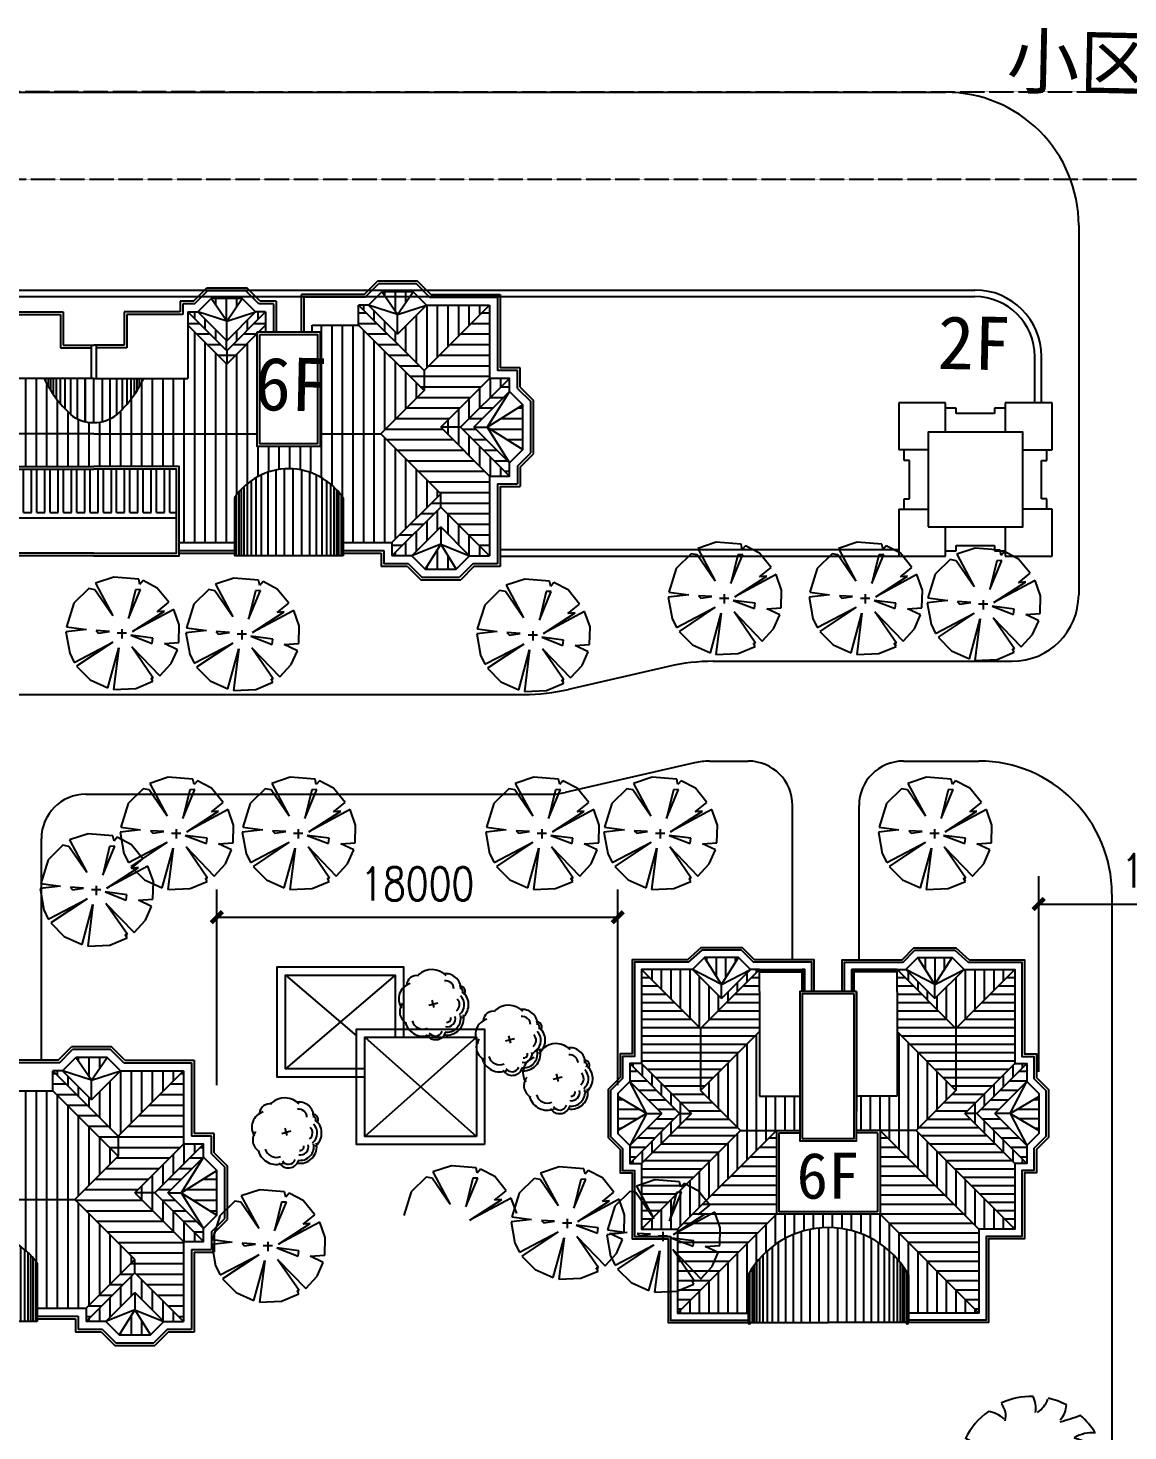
# Model space of a CAD drawing. Extents: x 225694 to 1397201, y -46174 to 794826.
# Drawn here: x 604151 to 653760, y 626437 to 689689 of the extents above; entities that cross this region are included whole.
import ezdxf
from ezdxf.enums import TextEntityAlignment as Align

# ---------------------------------------------------------------- set-up
doc = ezdxf.new("R2010")
doc.units = 0
doc.header["$LTSCALE"] = 0.5
doc.header["$MEASUREMENT"] = 0
doc.linetypes.add('X11', pattern=[6, 5, -1])
for name, color, linetype in [('0-PD', 223, 'Continuous'), ('08-树', 73, 'Continuous'), ('2', 3, 'Continuous'), ('KJ', 8, 'Continuous'), ('PUB_DIM', 3, 'Continuous'), ('TREE1', 62, 'Continuous'), ('ZJ', 7, 'Continuous'), ('屋顶', 135, 'Continuous'), ('树', 124, 'Continuous'), ('红线', 1, 'Continuous'), ('细', 95, 'Continuous'), ('路', 40, 'Continuous')]:
    doc.layers.add(name, color=color, linetype=linetype)
doc.styles.add('DIM_FONT', font='SIMPLEX.shx', dxfattribs={"width": 0.8})
doc.styles.add('等线体', font='')
doc.styles.get('等线体').set_extended_font_data('黑体')
doc.dimstyles.new('DIMN500', dxfattribs={"dimscale": 5, "dimtxt": 300, "dimasz": 100, "dimexe": 250, "dimexo": 300, "dimgap": 150, "dimtad": 1, "dimdec": 0, "dimzin": 0, "dimdsep": 46, "dimtxsty": 'DIM_FONT', "dimcen": 0.09, "dimclrt": 7, "dimazin": 2, "dimtfac": 1, "dimtdec": 0, "dimtix": 1, "dimtmove": 2, "dimatfit": 3, "dimfxl": 1, "dimtolj": 1, "dimtzin": 0, "dimarcsym": 0})
pattern_1 = [(0, (-2429662.5, -3656551.4), (0, 476.25), [])]
pattern_2 = [(90, (-2429662.5, -3656551.4), (-476.25, 3e-14), [])]
pattern_3 = [(180, (2993589.46, -2752053), (0, 428.625), [])]
pattern_4 = [(90, (2993589.46, -2752053), (428.625, 3e-14), [])]

# ---------------------------------------------------------------- blocks, each defined once
blk = doc.blocks.new('含笑')
at = {"layer": '树'}
for p, q in [((-632, 458), (-789, 543)), ((-789, 543), (-789, 543)), ((-846, 434), (-632, 458))]:
    blk.add_line(p, q, dxfattribs=at)
blk.add_circle((27, 148), 69.3, dxfattribs=at)
for centre, radius, start, end in [((74, 115), 966, 89.3321, 114.3856), ((-501, 833), 236, 343.6555, 39.76), ((-228, 923), 350, 352.0775, 26.6128), ((-64, 1178), 366, 304.1868, 338.5411), ((74, 115), 963, 62.8767, 77.7021), ((234, 973), 279, 315.8454, 359.7651), ((74, 115), 956, 126.0751, 153.6245), ((-556, 485), 407, 48.5203, 80.5151), ((-354, 3609), 2962, 285.4397, 290.7099), ((74, 115), 950, 31.4098, 49.4752), ((837, 188), 424, 83.5323, 121.6544), ((1829, 3902), 3566, 250.0865, 256.3451), ((74, 115), 974, 160.8426, 187.275), ((74, 115), 968, 340.3307, 19.43), ((-1018, -1601), 1597, 77.3728, 85.4649), ((81, -798), 1065, 134.7782, 147.3315), ((74, 115), 951, 200.8103, 231.4392), ((738, 952), 1190, 266.7455, 282.0146), ((89, -1036), 989, 39.6536, 53.993), ((-366, -610), 158, 97.741, 188.8107), ((-2361, -834), 2010, 2.9465, 10.9238), ((626, -573), 297, 170.6314, 220.6278), ((680, -105), 545, 230.4582, 263.1093), ((74, 115), 933, 305.394, 326.2464), ((316, -694), 400, 160.6009, 199.3991), ((271, -539), 323, 186.1912, 248.4952), ((74, 115), 947, 243.1498, 261.8356), ((74, 115), 957, 274.7236, 290.3277)]:
    blk.add_arc(centre, radius, start, end, dxfattribs=at)
blk = doc.blocks.new('棕榈')
at = {"layer": '树', "color": 64, "linetype": 'Continuous'}
for p, q in [((-172, 1067), (-553, 940)), ((-553, 940), (-196, 270)), ((336, 1025), (-172, 1067)), ((360, 916), (336, 1025)), ((426, 996), (360, 916)), ((717, 842), (426, 996)), ((-688, 831), (-995, 530)), ((-566, 808), (-688, 831)), ((-196, 270), (-566, 808)), ((127, 220), (373, 813)), ((270, 808), (127, 220)), ((373, 813), (270, 808)), ((953, 551), (717, 842)), ((-995, 530), (-1146, 45)), ((1056, 402), (209, -50)), ((209, -50), (863, 371)), ((715, 357), (953, 551)), ((863, 371), (715, 357)), ((1170, 85), (1056, 402)), ((-1146, 45), (-738, -11)), ((0, -192), (0, 0)), ((1159, -278), (1170, 85)), ((-738, -11), (-1159, -58)), ((-1159, -58), (-1080, -495)), ((-990, -683), (-193, -267)), ((-193, -267), (-937, -763)), ((-537, -32), (-487, -82)), ((-265, -48), (-537, -32)), ((-487, -82), (-265, -48)), ((88, -84), (-103, -84)), ((177, -127), (611, -294)), ((625, -185), (177, -127)), ((611, -294), (625, -185)), ((863, -297), (1159, -278)), ((-1080, -495), (-990, -683)), ((-294, -1205), (-73, -388)), ((-73, -388), (-180, -1239)), ((633, -1004), (193, -363)), ((193, -363), (770, -961)), ((1130, -424), (863, -297)), ((1003, -707), (1130, -424)), ((-937, -763), (-662, -1041)), ((770, -961), (1003, -707)), ((-662, -1041), (-294, -1205)), ((275, -1218), (627, -1072)), ((627, -1072), (590, -1004)), ((590, -1004), (633, -1004)), ((-180, -1239), (275, -1218))]:
    blk.add_line(p, q, dxfattribs=at)
blk = doc.blocks.new('桂花')
at = {"layer": '08-树', "linetype": 'ByBlock'}
for p, q in [((0, 0), (-316, 0)), ((-149, -187), (-149, 195))]:
    blk.add_line(p, q, dxfattribs=at)
for centre, radius, start, end in [((-612, 656), 626, 75.25333, 173.88926), ((-367, 1210), 204, 31.9374, 177.28646), ((-367, 1210), 110, 31.9374, 177.28646), ((79, 732), 688, 22.6842, 120.58139), ((79, 732), 509, 22.6842, 120.58139), ((-743, 93), 815, 118.84094, 207.99249), ((-612, 656), 332, 75.25333, 173.88926), ((79, 732), 314, 22.6842, 120.58139), ((574, 395), 344, 335.05145, 87.04818), ((574, 395), 565, 335.05145, 87.04818), ((574, 395), 687, 335.05145, 87.04818), ((574, 395), 158, 335.05145, 87.04818), ((868, -183), 294, 286.7742, 55.27854), ((868, -183), 443, 286.7742, 55.27854), ((-1031, -465), 437, 155.37629, 247.63718), ((287, -545), 475, 271.89809, 6.29095), ((287, -545), 769, 271.89809, 6.29095), ((-552, -692), 652, 181.43938, 289.22617), ((-59, -897), 543, 216.09834, 316.34387)]:
    blk.add_arc(centre, radius, start, end, dxfattribs=at)
blk = doc.blocks.new('GUIHUA')
at = {"layer": '树', "linetype": 'ByBlock', "xscale": 1.0944, "yscale": 1.0944, "zscale": 1.0944}
blk.add_blockref('桂花', (169, -8), dxfattribs=at)
blk = doc.blocks.new('WD-2')
at = {"layer": 'KJ', "linetype": 'Continuous'}
h = blk.add_hatch(dxfattribs=at)
h.set_pattern_fill('LINE,_O', color=256, scale=150, angle=90)
h.set_pattern_definition(pattern_2)
h.paths.add_polyline_path([(32734, 12380), (31326, 12380), (32030, 11359)])
h.paths.add_polyline_path([(25034, 12080), (23626, 12080), (24330, 11059)])
h.paths.add_polyline_path([(12330, 11059), (13034, 12080), (11626, 12080)])
h.paths.add_polyline_path([(5334, 12380), (3926, 12380), (4630, 11359)])
h.paths.add_polyline_path([(3384, -120), (2680, 1006), (1976, -120)])
h.paths.add_polyline_path([(34684, -120), (33980, 1006), (33276, -120)])
h = blk.add_hatch(dxfattribs=at)
h.set_pattern_fill('LINE,_O', color=256, scale=150)
h.set_pattern_definition(pattern_1)
h.paths.add_polyline_path([(5380, 5980), (3430, 7930), (3430, 8830), (480, 11780), (480, 8480), (2680, 6280), (480, 4080), (480, 480), (2680, 2680), (2680, 3280)])
h.paths.add_polyline_path([(1780, 6280), (-420, 8480), (-420, 7884), (1184, 6280), (-420, 4676), (-420, 4080)])
h.paths.add_polyline_path([(33980, 6280), (36180, 8480), (36180, 11780), (33230, 8830), (33230, 7930), (31280, 5980), (33980, 3280), (33980, 2680), (36180, 480), (36180, 4080)])
h.paths.add_polyline_path([(30280, 11780), (30280, 10880), (33230, 7930), (33230, 8830)])
h.paths.add_polyline_path([(6380, 10880), (6380, 11780), (3430, 8830), (3430, 7930)])
h.paths.add_polyline_path([(35476, 6280), (37080, 7884), (37080, 8480), (34880, 6280), (37080, 4080), (37080, 4676)])
h.paths.add_polyline_path([(2680, 3280), (2680, 2680), (4880, 480), (4880, 1080)], flags=16)
h.paths.add_polyline_path([(33980, 2680), (33980, 3280), (31780, 1080), (31780, 480)], flags=16)
h = blk.add_hatch(dxfattribs=at)
h.set_pattern_fill('LINE,_O', color=256, scale=150, angle=90)
h.set_pattern_definition(pattern_2)
h.paths.add_polyline_path([(3326, 11780), (480, 11780), (3430, 8830), (6380, 11780), (5934, 11780), (4630, 10476)])
h.paths.add_polyline_path([(8110, 10580), (8480, 10580), (8480, 10880), (6380, 10880), (3430, 7930), (5380, 5980), (8110, 5980)])
h.paths.add_polyline_path([(31280, 5980), (28550, 5980), (28550, 5410), (25710, 5410), (25710, 5980), (18330, 5980), (10950, 5980), (10950, 5410), (8110, 5410), (8110, 5980), (5380, 5980), (2680, 3280), (4880, 1080), (7083, 1080), (7083, 3103, -0.244186), (9533, 4410, -0.244186), (11983, 3103), (11983, 1080), (14480, 1080), (14480, 4510), (18330, 4510), (22180, 4510), (22180, 1080), (24677, 1080), (24677, 3103, -0.244186), (27127, 4410, -0.244186), (29577, 3103), (29577, 1080), (31780, 1080), (33980, 3280)])
h.paths.add_polyline_path([(2680, 2680), (480, 480), (1376, 480), (2680, 1784), (3984, 480), (4880, 480)])
h.paths.add_polyline_path([(33980, 2680), (31780, 480), (32676, 480), (33980, 1784), (35284, 480), (36180, 480)])
h.paths.add_polyline_path([(36180, 11780), (33334, 11780), (32030, 10476), (30726, 11780), (30280, 11780), (33230, 8830)])
h.paths.add_polyline_path([(30280, 10880), (28180, 10880), (28180, 10580), (28550, 10580), (28550, 5980), (31280, 5980), (33230, 7930)])
h.paths.add_polyline_path([(25710, 10510), (24330, 9130), (22580, 10880), (22580, 8480), (20590, 8480, -0.094946), (19397, 6866, -0.180763), (18330, 6494, -0.180763), (17263, 6866, -0.094946), (16070, 8480), (14080, 8480), (14080, 10880), (12330, 9130), (10950, 10510), (10950, 5980), (18330, 5980), (25710, 5980)])
h = blk.add_hatch(dxfattribs=at)
h.set_pattern_fill('LINE,_O', color=256, scale=150)
h.set_pattern_definition(pattern_1)
h.paths.add_polyline_path([(14080, 10880), (14080, 11480), (12330, 9730), (12330, 9130)])
h.paths.add_polyline_path([(12330, 9730), (10580, 11480), (10580, 10880), (10880, 10580), (10950, 10580), (10950, 10510), (12330, 9130)])
h.paths.add_polyline_path([(25710, 10510), (25710, 10580), (25780, 10580), (26080, 10880), (26080, 11480), (24330, 9730), (24330, 9130)])
h.paths.add_polyline_path([(22580, 11480), (22580, 10880), (24330, 9130), (24330, 9730)])
h = blk.add_hatch(dxfattribs=at)
h.set_pattern_fill('LINE,_O', color=256, scale=150, angle=90)
h.set_pattern_definition(pattern_2)
h.paths.add_polyline_path([(12330, 10176), (11026, 11480), (10580, 11480), (12330, 9730), (14080, 11480), (13634, 11480)])
h.paths.add_polyline_path([(24330, 10176), (23026, 11480), (22580, 11480), (24330, 9730), (26080, 11480), (25634, 11480)])
h = blk.add_hatch(dxfattribs=at)
h.set_pattern_fill('LINE,_O', color=256, scale=150, angle=90)
h.set_pattern_definition(pattern_2)
h.paths.add_polyline_path([(480, 8480), (-420, 8480), (1780, 6280), (2680, 6280)])
h.paths.add_polyline_path([(2680, 6280), (1780, 6280), (-420, 4080), (480, 4080)])
h.paths.add_polyline_path([(34880, 6280), (33980, 6280), (36180, 4080), (37080, 4080)])
h.paths.add_polyline_path([(37080, 8480), (36180, 8480), (33980, 6280), (34880, 6280)])
h = blk.add_hatch(dxfattribs=at)
h.set_pattern_fill('LINE,_O', color=256, scale=150)
h.set_pattern_definition(pattern_1)
h.paths.add_polyline_path([(584, 6280), (-1020, 7284), (-1020, 5276)])
h = blk.add_hatch(dxfattribs=at)
h.set_pattern_fill('LINE,_O', color=256, scale=150)
h.set_pattern_definition(pattern_1)
h.paths.add_polyline_path([(37680, 7284), (36076, 6280), (37680, 5276)])
for p, q in [((16170, 8320), (16170, 8480)), ((16290, 8102), (16290, 8480)), ((16390, 7938), (16390, 8480)), ((16510, 7756), (16510, 8480)), ((16660, 7550), (16660, 8480)), ((16840, 7326), (16840, 8480)), ((17050, 7094), (17050, 8480)), ((17300, 6852), (17300, 8480)), ((17600, 6660), (17600, 8480)), ((17950, 6531), (17950, 8480)), ((17960, 6533), (17960, 8480)), ((18340, 6494), (18340, 8480)), ((18720, 6533), (18720, 8480)), ((19080, 6660), (19080, 8480)), ((19380, 6852), (19380, 8480)), ((19630, 7094), (19630, 8480)), ((19840, 7326), (19840, 8480)), ((20020, 7550), (20020, 8480)), ((20170, 7756), (20170, 8480)), ((20290, 7938), (20290, 8480)), ((20390, 8102), (20390, 8480)), ((20510, 8320), (20510, 8480)), ((7833, 3874), (7833, 480)), ((8043, 3997), (8043, 480)), ((8293, 4128), (8293, 480)), ((8593, 4249), (8593, 480)), ((8953, 4347), (8953, 480)), ((9343, 4402), (9343, 480)), ((9733, 4402), (9733, 480)), ((10113, 4347), (10113, 480)), ((10473, 4249), (10473, 480)), ((10773, 4128), (10773, 480)), ((11023, 3997), (11023, 480)), ((11233, 3874), (11233, 480)), ((14926, 2435), (14926, 4390)), ((15166, 2435), (15166, 4390)), ((15526, 2435), (15526, 4390)), ((15766, 2435), (15766, 4390)), ((16126, 2435), (16126, 4390)), ((16366, 2435), (16366, 4390)), ((16726, 2435), (16726, 4390)), ((16966, 2435), (16966, 4390)), ((17326, 2435), (17326, 4390)), ((17566, 2435), (17566, 4390)), ((17926, 2435), (17926, 4390)), ((18166, 2435), (18166, 4390)), ((18526, 2435), (18526, 4390)), ((18766, 2435), (18766, 4390)), ((19126, 2435), (19126, 4390)), ((19366, 2435), (19366, 4390)), ((19726, 2435), (19726, 4390)), ((19966, 2435), (19966, 4390)), ((20326, 2435), (20326, 4390)), ((20566, 2435), (20566, 4390)), ((20926, 2435), (20926, 4390)), ((21166, 2435), (21166, 4390)), ((21526, 2435), (21526, 4390)), ((21766, 2435), (21766, 4390)), ((25427, 3874), (25427, 480)), ((25637, 3997), (25637, 480)), ((25887, 4128), (25887, 480)), ((26187, 4249), (26187, 480)), ((26547, 4347), (26547, 480)), ((26927, 4402), (26927, 480)), ((27317, 4402), (27317, 480)), ((27707, 4347), (27707, 480)), ((28067, 4249), (28067, 480)), ((28367, 4128), (28367, 480)), ((28617, 3997), (28617, 480)), ((28827, 3874), (28827, 480)), ((7163, 3214), (7163, 480)), ((7283, 3363), (7283, 480)), ((7383, 3473), (7383, 480)), ((7503, 3593), (7503, 480)), ((7653, 3725), (7653, 480)), ((11413, 3725), (11413, 480)), ((11563, 3593), (11563, 480)), ((11683, 3473), (11683, 480)), ((11783, 3363), (11783, 480)), ((11903, 3214), (11903, 480)), ((24757, 3214), (24757, 480)), ((24877, 3363), (24877, 480)), ((24977, 3473), (24977, 480)), ((25097, 3593), (25097, 480)), ((25247, 3725), (25247, 480)), ((29007, 3725), (29007, 480)), ((29157, 3593), (29157, 480)), ((29277, 3473), (29277, 480)), ((29377, 3363), (29377, 480)), ((29497, 3214), (29497, 480)), ((14600, 2435), (14926, 2435)), ((14600, 2195), (22060, 2195)), ((15166, 2435), (15526, 2435)), ((15766, 2435), (16126, 2435)), ((16366, 2435), (16726, 2435)), ((16966, 2435), (17326, 2435)), ((17566, 2435), (17926, 2435)), ((18166, 2435), (18526, 2435)), ((18766, 2435), (19126, 2435)), ((19366, 2435), (19726, 2435)), ((19966, 2435), (20326, 2435)), ((20566, 2435), (20926, 2435)), ((21166, 2435), (21526, 2435)), ((21766, 2435), (22060, 2435))]:
    blk.add_line(p, q, dxfattribs=at)
at = {"layer": '屋顶'}
for p, q in [((3128, 12260), (3728, 12860)), ((3177, 12140), (3777, 12740)), ((3728, 12860), (5532, 12860)), ((3777, 12740), (5483, 12740)), ((6083, 12140), (5483, 12740)), ((6132, 12260), (5532, 12860)), ((30528, 12260), (31128, 12860)), ((30577, 12140), (31177, 12740)), ((32932, 12860), (31128, 12860)), ((32883, 12740), (31177, 12740)), ((33483, 12140), (32883, 12740)), ((33532, 12260), (32932, 12860)), ((3128, 12260), (0, 12260)), ((0, 12260), (0, 8960)), ((3177, 12140), (120, 12140)), ((120, 12140), (120, 8840)), ((3326, 11780), (3926, 12380)), ((4630, 11359), (3926, 12380)), ((3926, 12380), (5334, 12380)), ((4630, 11359), (5334, 12380)), ((5934, 11780), (5334, 12380)), ((6083, 12140), (8840, 12140)), ((6132, 12260), (8960, 12260)), ((8840, 10580), (8840, 12140)), ((8960, 10580), (8960, 12260)), ((10828, 11960), (11428, 12560)), ((10877, 11840), (11477, 12440)), ((11026, 11480), (11626, 12080)), ((13232, 12560), (11428, 12560)), ((13183, 12440), (11477, 12440)), ((12330, 11059), (11626, 12080)), ((11626, 12080), (13034, 12080)), ((12330, 11059), (13034, 12080)), ((13634, 11480), (13034, 12080)), ((13783, 11840), (13183, 12440)), ((13832, 11960), (13232, 12560)), ((22828, 11960), (23428, 12560)), ((22877, 11840), (23477, 12440)), ((23026, 11480), (23626, 12080)), ((23428, 12560), (25232, 12560)), ((23477, 12440), (25183, 12440)), ((24330, 11059), (23626, 12080)), ((25034, 12080), (23626, 12080)), ((24330, 11059), (25034, 12080)), ((25634, 11480), (25034, 12080)), ((25783, 11840), (25183, 12440)), ((25832, 11960), (25232, 12560)), ((27700, 10580), (27700, 12260)), ((30528, 12260), (27700, 12260)), ((27820, 10580), (27820, 12140)), ((30577, 12140), (27820, 12140)), ((30726, 11780), (31326, 12380)), ((32030, 11359), (31326, 12380)), ((32734, 12380), (31326, 12380)), ((32030, 11359), (32734, 12380)), ((33334, 11780), (32734, 12380)), ((33483, 12140), (36540, 12140)), ((33532, 12260), (36660, 12260)), ((36540, 12140), (36540, 8840)), ((36660, 12260), (36660, 8960)), ((3326, 11780), (480, 11780)), ((480, 11780), (3430, 8830)), ((480, 11780), (480, 8480)), ((4630, 11359), (3326, 11780)), ((3326, 11780), (4630, 10476)), ((6380, 11780), (3430, 8830)), ((4630, 11359), (5934, 11780)), ((5934, 11780), (4630, 10476)), ((5934, 11780), (6380, 11780)), ((6380, 10880), (6380, 11780)), ((10100, 11960), (10100, 10580)), ((10100, 11960), (10828, 11960)), ((10220, 11840), (10220, 10580)), ((10220, 11840), (10877, 11840)), ((10580, 11480), (10580, 10580)), ((10580, 11480), (11026, 11480)), ((10580, 11480), (12330, 9730)), ((11026, 11480), (12330, 10176)), ((12330, 11059), (11026, 11480)), ((13634, 11480), (12330, 10176)), ((12330, 11059), (13634, 11480)), ((14080, 11480), (12330, 9730)), ((14080, 11480), (13634, 11480)), ((13783, 11840), (14310, 11840)), ((13832, 11960), (14430, 11960)), ((14080, 11480), (14080, 8480)), ((14310, 11840), (14310, 11360)), ((14310, 11840), (14310, 11360)), ((14430, 11960), (14430, 11480)), ((14430, 11960), (14430, 11480)), ((14430, 11480), (16950, 11480)), ((16950, 11480), (16950, 9980)), ((22230, 11480), (19710, 11480)), ((19710, 11480), (19710, 9980)), ((22230, 11960), (22230, 11480)), ((22230, 11960), (22230, 11480)), ((22828, 11960), (22230, 11960)), ((22350, 11840), (22350, 11360)), ((22350, 11840), (22350, 11360)), ((22877, 11840), (22350, 11840)), ((22580, 11480), (22580, 8480)), ((22580, 11480), (23026, 11480)), ((22580, 11480), (24330, 9730)), ((24330, 11059), (23026, 11480)), ((23026, 11480), (24330, 10176)), ((24330, 11059), (25634, 11480)), ((25634, 11480), (24330, 10176)), ((26080, 11480), (24330, 9730)), ((26080, 11480), (25634, 11480)), ((26440, 11840), (25783, 11840)), ((26560, 11960), (25832, 11960)), ((26080, 11480), (26080, 10580)), ((26440, 11840), (26440, 10580)), ((26560, 11960), (26560, 10580)), ((30726, 11780), (30280, 11780)), ((30280, 10880), (30280, 11780)), ((30280, 11780), (33230, 8830)), ((30726, 11780), (32030, 10476)), ((32030, 11359), (30726, 11780)), ((33334, 11780), (32030, 10476)), ((32030, 11359), (33334, 11780)), ((36180, 11780), (33230, 8830)), ((33334, 11780), (36180, 11780)), ((36180, 11780), (36180, 8480)), ((6380, 10880), (3430, 7930)), ((4630, 10476), (4630, 11359)), ((8480, 10880), (6380, 10880)), ((8480, 10580), (8480, 10880)), ((10580, 10880), (12330, 9130)), ((12330, 10176), (12330, 11059)), ((14080, 10880), (12330, 9130)), ((14310, 11360), (16830, 11360)), ((16830, 11360), (16830, 9860)), ((22350, 11360), (19830, 11360)), ((19830, 11360), (19830, 9860)), ((22580, 10880), (24330, 9130)), ((24330, 10176), (24330, 11059)), ((26080, 10880), (24330, 9130)), ((28180, 10580), (28180, 10880)), ((28180, 10880), (30280, 10880)), ((30280, 10880), (33230, 7930)), ((32030, 10476), (32030, 11359)), ((12330, 9730), (12330, 9130)), ((16830, 9860), (18211, 9860)), ((16950, 9980), (18330, 9980)), ((18211, 9980), (18211, 8480)), ((19710, 9980), (18330, 9980)), ((18449, 9980), (18449, 8480)), ((19830, 9860), (18449, 9860)), ((24330, 9730), (24330, 9130)), ((-900, 8960), (0, 8960)), ((-900, 8082), (-900, 8960)), ((37560, 8960), (36660, 8960)), ((37560, 8082), (37560, 8960)), ((-780, 8840), (120, 8840)), ((-780, 8033), (-780, 8840)), ((1780, 6280), (-420, 8480)), ((2680, 6280), (480, 8480)), ((3430, 8830), (3430, 7930)), ((18330, 8480), (14080, 8480)), ((18330, 8480), (22580, 8480)), ((33230, 8830), (33230, 7930)), ((33980, 6280), (36180, 8480)), ((34880, 6280), (37080, 8480)), ((37440, 8840), (36540, 8840)), ((37440, 8033), (37440, 8840)), ((-900, 8082), (-1500, 7482)), ((-780, 8033), (-1380, 7433)), ((1184, 6280), (-420, 7884)), ((-420, 7884), (584, 6280)), ((3430, 7930), (5380, 5980)), ((33230, 7930), (31280, 5980)), ((35476, 6280), (37080, 7884)), ((37080, 7884), (36076, 6280)), ((37440, 8033), (38040, 7433)), ((37560, 8082), (38160, 7482)), ((-1500, 5078), (-1500, 7482)), ((-1380, 5127), (-1380, 7433)), ((584, 6280), (-1020, 7284)), ((36076, 6280), (37680, 7284)), ((38040, 5127), (38040, 7433)), ((38160, 5078), (38160, 7482)), ((584, 6280), (-1020, 5276)), ((1184, 6280), (-420, 4676)), ((1780, 6280), (-420, 4080)), ((584, 6280), (-420, 4676)), ((2680, 6280), (480, 4080)), ((1184, 6280), (584, 6280)), ((1780, 6280), (2680, 6280)), ((2680, 3280), (5380, 5980)), ((8110, 5980), (5380, 5980)), ((18330, 5980), (10950, 5980)), ((18330, 5980), (25710, 5980)), ((28550, 5980), (31280, 5980)), ((33980, 3280), (31280, 5980)), ((33980, 6280), (36180, 4080)), ((34880, 6280), (33980, 6280)), ((34880, 6280), (37080, 4080)), ((35476, 6280), (36076, 6280)), ((35476, 6280), (37080, 4676)), ((36076, 6280), (37680, 5276)), ((36076, 6280), (37080, 4676)), ((-900, 4478), (-1500, 5078)), ((-780, 4527), (-1380, 5127)), ((37440, 4527), (38040, 5127)), ((37560, 4478), (38160, 5078)), ((-900, 4478), (-900, 3600)), ((-780, 4527), (-780, 3720)), ((37440, 4527), (37440, 3720)), ((37560, 4478), (37560, 3600)), ((480, 4080), (480, 480)), ((36180, 4080), (36180, 480)), ((0, 3600), (-900, 3600)), ((120, 3720), (-780, 3720)), ((0, 3600), (0, 0)), ((120, 3720), (120, 120)), ((2680, 2680), (2680, 3280)), ((4880, 1080), (2680, 3280)), ((31780, 1080), (33980, 3280)), ((33980, 2680), (33980, 3280)), ((36540, 3720), (36540, 120)), ((36540, 3720), (37440, 3720)), ((36660, 3600), (36660, 0)), ((36660, 3600), (37560, 3600)), ((480, 480), (2680, 2680)), ((4880, 480), (2680, 2680)), ((7083, 3103), (7083, 480)), ((11983, 3103), (11983, 480)), ((24677, 3103), (24677, 480)), ((24677, 3103), (24677, 480)), ((29577, 3103), (29577, 480)), ((29577, 3103), (29577, 480)), ((31780, 480), (33980, 2680)), ((36180, 480), (33980, 2680)), ((1376, 480), (2680, 1784)), ((3984, 480), (2680, 1784)), ((2680, 1784), (2680, 1006)), ((32676, 480), (33980, 1784)), ((35284, 480), (33980, 1784)), ((33980, 1784), (33980, 1006)), ((2680, 1006), (1376, 480)), ((2680, 1006), (1976, -120)), ((2680, 1006), (3984, 480)), ((2680, 1006), (3384, -120)), ((4880, 1080), (4880, 480)), ((7083, 1080), (4880, 1080)), ((5240, 720), (5240, 120)), ((7083, 720), (5240, 720)), ((14483, 1080), (11983, 1080)), ((14483, 720), (11983, 720)), ((22177, 1080), (24677, 1080)), ((22177, 720), (24677, 720)), ((29577, 1080), (31780, 1080)), ((29577, 720), (31420, 720)), ((31420, 720), (31420, 120)), ((31780, 1080), (31780, 480)), ((33980, 1006), (32676, 480)), ((33980, 1006), (33276, -120)), ((33980, 1006), (35284, 480)), ((33980, 1006), (34684, -120)), ((0, 0), (1178, 0)), ((120, 120), (1227, 120)), ((1376, 480), (480, 480)), ((1178, 0), (1778, -600)), ((1227, 120), (1827, -480)), ((1976, -120), (1376, 480)), ((3984, 480), (3384, -120)), ((4133, 120), (3533, -480)), ((4182, 0), (3582, -600)), ((3984, 480), (4880, 480)), ((4133, 120), (5240, 120)), ((4182, 0), (5360, 0)), ((5360, 600), (5360, 0)), ((7083, 600), (5360, 600)), ((7083, 480), (11983, 480)), ((14483, 600), (11983, 600)), ((22177, 600), (24677, 600)), ((29577, 480), (24677, 480)), ((29577, 480), (24677, 480)), ((29577, 600), (31300, 600)), ((31300, 600), (31300, 0)), ((32478, 0), (31300, 0)), ((32527, 120), (31420, 120)), ((32676, 480), (31780, 480)), ((32478, 0), (33078, -600)), ((32527, 120), (33127, -480)), ((32676, 480), (33276, -120)), ((34684, -120), (35284, 480)), ((35433, 120), (34833, -480)), ((35482, 0), (34882, -600)), ((35284, 480), (36180, 480)), ((36540, 120), (35433, 120)), ((36660, 0), (35482, 0)), ((3582, -600), (1778, -600)), ((3533, -480), (1827, -480)), ((3384, -120), (1976, -120)), ((33078, -600), (34882, -600)), ((33127, -480), (34833, -480)), ((33276, -120), (34684, -120))]:
    blk.add_line(p, q, dxfattribs=at)
for points in [[(10950, 10580), (8110, 10580), (8110, 5410), (10950, 5410)], [(10830, 10460), (8230, 10460), (8230, 5530), (10830, 5530)], [(25710, 10580), (28550, 10580), (28550, 5410), (25710, 5410)], [(25830, 10460), (28430, 10460), (28430, 5530), (25830, 5530)]]:
    blk.add_lwpolyline(points, close=True, dxfattribs=at)
for points in [[(480, 4080), (-420, 4080), (-420, 4676), (-1020, 5276), (-1020, 7284), (-420, 7884), (-420, 8480), (480, 8480)], [(36180, 4080), (37080, 4080), (37080, 4676), (37680, 5276), (37680, 7284), (37080, 7884), (37080, 8480), (36180, 8480)], [(18330, 480), (14480, 480), (14480, 4510), (18330, 4510)], [(18330, 480), (22180, 480), (22180, 4510), (18330, 4510)], [(18330, 600), (14600, 600), (14600, 4390), (18330, 4390)], [(18330, 600), (22060, 600), (22060, 4390), (18330, 4390)]]:
    blk.add_lwpolyline(points, dxfattribs=at)
for centre, radius, start, end in [((20899, 10786), 5333, 205.61905, 227.31397), ((15781, 10786), 5333, 312.68603, 334.38095), ((18294, 8107), 1613, 230.29775, 271.2831), ((18366, 8107), 1613, 268.7169, 309.70225), ((9566, 1398), 3012, 90.63097, 145.52011), ((9500, 1398), 3012, 34.47989, 89.36903), ((27160, 1398), 3012, 90.63097, 145.52011), ((27160, 1398), 3012, 90.63097, 145.52011), ((27094, 1398), 3012, 34.47989, 89.36903), ((27094, 1398), 3012, 34.47989, 89.36903)]:
    blk.add_arc(centre, radius, start, end, dxfattribs=at)
blk = doc.blocks.new('15w')
at = {"layer": 'KJ', "linetype": 'Continuous'}
h = blk.add_hatch(dxfattribs=at)
h.set_pattern_fill('LINE,_O', color=256, scale=150, angle=90)
h.set_pattern_definition([(90, (2976348.3, -2755805.6), (428.625, 3e-14), [])])
h.paths.add_polyline_path([(732744, 551829), (733512, 550609), (734281, 551829)])
h.paths.add_polyline_path([(743911, 551829), (742374, 551829), (743142, 550609)])
h = blk.add_hatch(dxfattribs=at)
h.set_pattern_fill('LINE,_O', color=256, scale=150, angle=90)
h.set_pattern_definition([(90, (2993589.46, -2750241), (428.625, 3e-14), [])])
h.paths.add_polyline_path([(741432, 551289), (741834, 551289), (743142, 549981), (744451, 551289), (746742, 551289), (744087, 548634)])
h.paths.add_polyline_path([(729912, 551289), (732204, 551289), (733512, 549981), (734821, 551289), (735222, 551289), (732567, 548634)])
at = {"layer": 'KJ'}
h = blk.add_hatch(dxfattribs=at)
h.set_pattern_fill('LINE', color=256, scale=3000, style=0)
h.paths.add_polyline_path([(744087, 545832), (742287, 544032), (746742, 539577), (746742, 542547), (744492, 544797), (746742, 547047), (746742, 551289), (744087, 548634)])
h.paths.add_polyline_path([(732162, 544797), (729912, 542547), (729912, 539577), (734367, 544032), (732567, 545832), (732567, 548634), (729912, 551289), (729912, 547047)])
h.paths.add_polyline_path([(735222, 548487), (735222, 550299), (735222, 551289), (732567, 548634), (732567, 545832)])
h.paths.add_polyline_path([(744087, 545832), (744087, 548634), (741432, 551289), (741432, 550299), (741432, 548487)])
at = {"layer": 'KJ', "linetype": 'Continuous'}
h = blk.add_hatch(dxfattribs=at)
h.set_pattern_fill('LINE,_O', color=256, scale=150, angle=90)
h.set_pattern_definition(pattern_4)
h.paths.add_polyline_path([(739605, 545580), (741432, 545580), (741432, 548487), (744087, 545832), (742287, 544032), (739605, 544032)])
h.paths.add_polyline_path([(732567, 545832), (735222, 548487), (735222, 545580), (737049, 545580), (737049, 544896), (737049, 544032), (734367, 544032)])
h = blk.add_hatch(dxfattribs=at)
h.set_pattern_fill('LINE,_O', color=256, scale=150, angle=90)
h.set_pattern_definition(pattern_4)
h.paths.add_polyline_path([(746742, 547047), (747282, 547047), (745032, 544797), (744492, 544797)])
h.paths.add_polyline_path([(744492, 544797), (745032, 544797), (747282, 542547), (746742, 542547)])
h.paths.add_polyline_path([(731622, 544797), (732162, 544797), (729912, 542547), (729372, 542547)])
h.paths.add_polyline_path([(729372, 547047), (729912, 547047), (732162, 544797), (731622, 544797)])
h = blk.add_hatch(dxfattribs=at)
h.set_pattern_fill('LINE,_O', color=256, scale=150)
h.set_pattern_definition(pattern_3)
h.paths.add_polyline_path([(747282, 547047), (747282, 546240), (745839, 544797), (747282, 543354), (747282, 542547), (745032, 544797)])
h.paths.add_polyline_path([(730816, 544797), (729372, 546240), (729372, 547047), (731622, 544797), (729372, 542547), (729372, 543354)])
h = blk.add_hatch(dxfattribs=at)
h.set_pattern_fill('LINE,_O', color=256, scale=150)
h.set_pattern_definition([(180, (2976348.3, -2757617.6), (0, 428.625), [])])
h.paths.add_polyline_path([(728832, 545565), (728832, 544029), (730123, 544797)])
h.paths.add_polyline_path([(747822, 544029), (747822, 545565), (746532, 544797)])
h = blk.add_hatch(dxfattribs=at)
h.set_pattern_fill('LINE,_O', color=256, scale=150, angle=90)
h.set_pattern_definition(pattern_4)
h.paths.add_polyline_path([(740667, 544032), (742287, 544032), (746742, 539577), (745122, 539577)])
h.paths.add_polyline_path([(734367, 544032), (735987, 544032), (731532, 539577), (729912, 539577)])
h = blk.add_hatch(dxfattribs=at)
h.set_pattern_fill('LINE,_O', color=256, scale=150)
h.set_pattern_definition(pattern_3)
h.paths.add_polyline_path([(735987, 544032), (735987, 540252), (731532, 535797), (731532, 539577)])
h.paths.add_polyline_path([(740667, 544032), (745122, 539577), (745122, 535797), (740667, 540252)])
h = blk.add_hatch(dxfattribs=at)
h.set_pattern_fill('LINE,_O', color=256, scale=150, angle=90)
h.set_pattern_definition(pattern_4)
edge = h.paths.add_edge_path()
edge.add_line((735987, 540252), (740667, 540252))
edge.add_line((740667, 540252), (745122, 535797))
edge.add_line((745122, 535797), (741945, 535797))
edge.add_line((741945, 535797), (741945, 537517))
edge.add_ellipse((738327, 535513), major_axis=(-2925, 2925), ratio=1, start_angle=253.98914, end_angle=376.01086)
edge.add_line((734709, 537517), (734709, 535797))
edge.add_line((734709, 535797), (731532, 535797))
edge.add_line((731532, 535797), (735987, 540252))
for p, q in [((737499, 539565), (737499, 535365)), ((737904, 539627), (737904, 535365)), ((738327, 539649), (738327, 535365)), ((738750, 539627), (738750, 535365)), ((739155, 539565), (739155, 535365)), ((736068, 538978), (736068, 535365)), ((736392, 539169), (736392, 535365)), ((736743, 539334), (736743, 535365)), ((737112, 539467), (737112, 535365)), ((739542, 539467), (739542, 535365)), ((739911, 539334), (739911, 535365)), ((740262, 539169), (740262, 535365)), ((740586, 538978), (740586, 535365)), ((735384, 538419), (735384, 535365)), ((735573, 538599), (735573, 535365)), ((735798, 538786), (735798, 535365)), ((740856, 538786), (740856, 535365)), ((741081, 538599), (741081, 535365)), ((741270, 538419), (741270, 535365)), ((734781, 537642), (734781, 535365)), ((734889, 537813), (734889, 535365)), ((734979, 537942), (734979, 535365)), ((735087, 538084), (735087, 535365)), ((735222, 538245), (735222, 535365)), ((741432, 538245), (741432, 535365)), ((741567, 538084), (741567, 535365)), ((741675, 537942), (741675, 535365)), ((741765, 537813), (741765, 535365)), ((741873, 537642), (741873, 535365))]:
    blk.add_line(p, q, dxfattribs=at)
at = {"layer": '屋顶'}
for p, q in [((733512, 550609), (732744, 551829)), ((733512, 550609), (734281, 551829)), ((743142, 550609), (742374, 551829)), ((743142, 550609), (743911, 551829)), ((729912, 551289), (732567, 548634)), ((732204, 551289), (733512, 549981)), ((733512, 550609), (732204, 551289)), ((735222, 551289), (732567, 548634)), ((734821, 551289), (733512, 549981)), ((733512, 550609), (734821, 551289)), ((735222, 551289), (737265, 551289)), ((735222, 551235), (737211, 551235)), ((735222, 551181), (737157, 551181)), ((737157, 550299), (737157, 551181)), ((737211, 550299), (737211, 551235)), ((737265, 550299), (737265, 551289)), ((739389, 550299), (739389, 551289)), ((741432, 551289), (739389, 551289)), ((739443, 550299), (739443, 551235)), ((741432, 551235), (739443, 551235)), ((739497, 550299), (739497, 551181)), ((741432, 551181), (739497, 551181)), ((741432, 551289), (744087, 548634)), ((743142, 550609), (741834, 551289)), ((741834, 551289), (743142, 549981)), ((743142, 550609), (744451, 551289)), ((744451, 551289), (743142, 549981)), ((746742, 551289), (744087, 548634)), ((733512, 549981), (733512, 550609)), ((735222, 550299), (735222, 545580)), ((737049, 550299), (737049, 544896)), ((739605, 550299), (739605, 544896)), ((741432, 550299), (741432, 545580)), ((743142, 549981), (743142, 550609)), ((732567, 548634), (732567, 545832)), ((735222, 548487), (732567, 545832)), ((741432, 548487), (744087, 545832)), ((744087, 548634), (744087, 545832)), ((729372, 547047), (731622, 544797)), ((729912, 547047), (732162, 544797)), ((744087, 546822), (744087, 545832)), ((746742, 547047), (744492, 544797)), ((747282, 547047), (745032, 544797)), ((730123, 544797), (729372, 546240)), ((729372, 546240), (730816, 544797)), ((747282, 546240), (745839, 544797)), ((746532, 544797), (747282, 546240)), ((730123, 544797), (728832, 545565)), ((732567, 545832), (734367, 544032)), ((735222, 545580), (737049, 545580)), ((741432, 545580), (739605, 545580)), ((744087, 545832), (742287, 544032)), ((746532, 544797), (747822, 545565)), ((730123, 544797), (728832, 544029)), ((729372, 542547), (731622, 544797)), ((730123, 544797), (729372, 543354)), ((729372, 543354), (730816, 544797)), ((729912, 542547), (732162, 544797)), ((730123, 544797), (730816, 544797)), ((731622, 544797), (732162, 544797)), ((745032, 544797), (744492, 544797)), ((746742, 542547), (744492, 544797)), ((747282, 542547), (745032, 544797)), ((746532, 544797), (745839, 544797)), ((747282, 543354), (745839, 544797)), ((746532, 544797), (747822, 544029)), ((746532, 544797), (747282, 543354)), ((729912, 539577), (734367, 544032)), ((731532, 539577), (735987, 544032)), ((734367, 544032), (737049, 544032)), ((735987, 544032), (735987, 540252)), ((742287, 544032), (739605, 544032)), ((740667, 544032), (740667, 540252)), ((745122, 539577), (740667, 544032)), ((746742, 539577), (742287, 544032)), ((736103, 543916), (736103, 540368)), ((736103, 543916), (737049, 543916)), ((740551, 543916), (739605, 543916)), ((740551, 543916), (740551, 540368)), ((731532, 535797), (735987, 540252)), ((740667, 540252), (735987, 540252)), ((740551, 540368), (736103, 540368)), ((745122, 535797), (740667, 540252)), ((734709, 537517), (734709, 535365)), ((741945, 537517), (741945, 535365)), ((734709, 535365), (738327, 535365)), ((741945, 535365), (738327, 535365))]:
    blk.add_line(p, q, dxfattribs=at)
for points in [[(737697, 550299), (737697, 551721), (734999, 551721), (734459, 552261), (732580, 552261), (731972, 551721), (729480, 551721), (729480, 547479), (728940, 547479), (728940, 546419), (728400, 545879), (728400, 543715), (728940, 543175), (728940, 542115), (729480, 542115), (729480, 539145), (731100, 539145), (731100, 535365), (734709, 535365)], [(738957, 550299), (738957, 551721), (741655, 551721), (742195, 552261), (744075, 552261), (744683, 551721), (747174, 551721), (747174, 547479), (747714, 547479), (747714, 546419), (748254, 545879), (748254, 543715), (747714, 543175), (747714, 542115), (747174, 542115), (747174, 539145), (745554, 539145), (745554, 535365), (741945, 535365)], [(737589, 550299), (737589, 551613), (734955, 551613), (734415, 552153), (732621, 552153), (732013, 551613), (729588, 551613), (729588, 547371), (729048, 547371), (729048, 546374), (728508, 545834), (728508, 543760), (729048, 543220), (729048, 542223), (729588, 542223), (729588, 539253), (731208, 539253), (731208, 535473), (734709, 535473)], [(735222, 550299), (735222, 551289), (734821, 551289), (734281, 551829), (732744, 551829), (732204, 551289), (729912, 551289), (729912, 547047), (729372, 547047), (729372, 546240), (728832, 545700), (728832, 543894), (729372, 543354), (729372, 542547), (729912, 542547), (729912, 539577), (731532, 539577), (731532, 535797), (734709, 535797)], [(739065, 550299), (739065, 551613), (741700, 551613), (742240, 552153), (744034, 552153), (744642, 551613), (747066, 551613), (747066, 547371), (747606, 547371), (747606, 546374), (748146, 545834), (748146, 543760), (747606, 543220), (747606, 542223), (747066, 542223), (747066, 539253), (745446, 539253), (745446, 535473), (741945, 535473)], [(741432, 550299), (741432, 551289), (741834, 551289), (742374, 551829), (743911, 551829), (744451, 551289), (746742, 551289), (746742, 547047), (747282, 547047), (747282, 546240), (747822, 545700), (747822, 543894), (747282, 543354), (747282, 542547), (746742, 542547), (746742, 539577), (745122, 539577), (745122, 535797), (741945, 535797)], [(737265, 550299), (737265, 551289), (737157, 551289)], [(739389, 550299), (739389, 551289), (739497, 551289)]]:
    blk.add_lwpolyline(points, dxfattribs=at)
for points in [[(739605, 550299), (737049, 550299), (737049, 543564), (739605, 543564)], [(739497, 550191), (737157, 550191), (737157, 543672), (739497, 543672)]]:
    blk.add_lwpolyline(points, close=True, dxfattribs=at)
for centre, radius, start, end in [((738327, 535513), 4136, 28.98914, 151.01086), ((734763, 535365), 54, 180, 0), ((741891, 535365), 54, 180, 0)]:
    blk.add_arc(centre, radius, start, end, dxfattribs=at)
at = {"layer": 'ZJ', "color": 0, "linetype": 'Continuous', "style": '等线体'}
blk.add_text('6F', height=2080, dxfattribs=at).set_placement((738316, 541976), align=Align.MIDDLE)
blk = doc.blocks.new('_ArchTick')
at = {"color": 0, "linetype": 'ByBlock'}
blk.add_lwpolyline([(-0.5, -0.5, 0.4, 0.4, 0), (0.5, 0.5, 0.4, 0.4, 0)], format="xyseb", dxfattribs=at)
blk = doc.blocks.new('*U78')
at = {"color": 0, "lineweight": -2}
for p, q in [((649737, 642632), (649737, 651445)), ((662337, 642632), (662337, 651445)), ((649737, 650195), (662337, 650195)), ((649737, 650195), (662337, 650195))]:
    blk.add_line(p, q, dxfattribs=at)
at = {"layer": 'DEFPOINTS', "color": 0}
for p in [(649737, 641132), (662337, 641132)]:
    blk.add_point(p, dxfattribs=at)
at = {"color": 0, "lineweight": -2, "xscale": 500, "yscale": 500, "zscale": 500, "rotation": 180}
blk.add_blockref('_ArchTick', (649737, 650195), dxfattribs=at)
at = {"color": 0, "lineweight": -2, "xscale": 500, "yscale": 500, "zscale": 500}
blk.add_blockref('_ArchTick', (662337, 650195), dxfattribs=at)
at = {"color": 7, "insert": (656037, 651695), "char_height": 1500, "width": 0.000000001, "attachment_point": 5, "style": 'DIM_FONT'}
blk.add_mtext('\\A1;12600', dxfattribs=at)
blk = doc.blocks.new('*U79')
at = {"color": 0, "lineweight": -2}
for p, q in [((612666, 642033), (612666, 650852)), ((630747, 642033), (630747, 650852)), ((612666, 649602), (630747, 649602)), ((612666, 649602), (630747, 649602))]:
    blk.add_line(p, q, dxfattribs=at)
at = {"layer": 'DEFPOINTS', "color": 0}
for p in [(612666, 640533), (630747, 640533)]:
    blk.add_point(p, dxfattribs=at)
at = {"color": 0, "lineweight": -2, "xscale": 500, "yscale": 500, "zscale": 500, "rotation": 180}
blk.add_blockref('_ArchTick', (612666, 649602), dxfattribs=at)
at = {"color": 0, "lineweight": -2, "xscale": 500, "yscale": 500, "zscale": 500}
blk.add_blockref('_ArchTick', (630747, 649602), dxfattribs=at)
at = {"color": 7, "insert": (621706, 651102), "char_height": 1500, "width": 0.000000001, "attachment_point": 5, "style": 'DIM_FONT'}
blk.add_mtext('18000', dxfattribs=at)

msp = doc.modelspace()

# ---------------------------------------------------------------- linework, layer by layer
at = {"layer": '2', "color": 7}
for p, q in [((396483, 677878.5), (646857.2, 677878.5)), ((649857.2, 672790.5), (649857.2, 674878.5)), ((643425.2, 672790.5), (643425.2, 670678.5)), ((645537.2, 672790.5), (643425.2, 672790.5)), ((645537.2, 671470.5), (645537.2, 672790.5)), ((646017.2, 672550.5), (645537.2, 672550.5)), ((646017.2, 672310.5), (646017.2, 672550.5)), ((648225.2, 672550.5), (647745.2, 672550.5)), ((647745.2, 672550.5), (647745.2, 672310.5)), ((650337.2, 672790.5), (648225.2, 672790.5)), ((648225.2, 672790.5), (648225.2, 671470.5)), ((650337.2, 670678.5), (650337.2, 672790.5)), ((647745.2, 672310.5), (646017.2, 672310.5)), ((644745.2, 670678.5), (643425.2, 670678.5)), ((643665.2, 670198.5), (643665.2, 670678.5)), ((649017.2, 670678.5), (650337.2, 670678.5)), ((650097.2, 670198.5), (650097.2, 670678.5)), ((643905.2, 670198.5), (643665.2, 670198.5)), ((643905.2, 668470.5), (643905.2, 670198.5)), ((649857.2, 670198.5), (650097.2, 670198.5)), ((649857.2, 668470.5), (649857.2, 670198.5)), ((643425.2, 667990.5), (644745.2, 667990.5)), ((643425.2, 667990.5), (643425.2, 665878.5)), ((643665.2, 668470.5), (643905.2, 668470.5)), ((643665.2, 667990.5), (643665.2, 668470.5)), ((650337.2, 667990.5), (649017.2, 667990.5)), ((650097.2, 668470.5), (649857.2, 668470.5)), ((650097.2, 667990.5), (650097.2, 668470.5)), ((650337.2, 665878.5), (650337.2, 667990.5)), ((645537.2, 665878.5), (645537.2, 667198.5)), ((648225.2, 667198.5), (648225.2, 665878.5)), ((645537.2, 666118.5), (646017.2, 666118.5)), ((646017.2, 666118.5), (646017.2, 666358.5)), ((646017.2, 666358.5), (647745.2, 666358.5)), ((647745.2, 666358.5), (647745.2, 666118.5)), ((647745.2, 666118.5), (648225.2, 666118.5)), ((625441.8, 665878.5), (643425.2, 665878.5)), ((643425.2, 665878.5), (645537.2, 665878.5)), ((648225.2, 665878.5), (650337.2, 665878.5))]:
    msp.add_line(p, q, dxfattribs=at)
msp.add_lwpolyline([(644745.2, 667198.5), (649017.2, 667198.5), (649017.2, 671470.5), (644745.2, 671470.5)], close=True, dxfattribs=at)
msp.add_arc((646857.2, 674878.5), 3000, 360, 90, dxfattribs=at)
at = {"layer": 'TREE1', "color": 7}
for p, q in [((615761.8, 646990.2), (618969.8, 644247.5)), ((620714.1, 646990.2), (615761.8, 642756.3)), ((619338.5, 644185.9), (624370.4, 639715.9)), ((624370.4, 644185.9), (619338.5, 639715.9))]:
    msp.add_line(p, q, dxfattribs=at)
for points in [[(619338.5, 642387.7), (615393.2, 642387.7), (615393.2, 647358.8), (621082.8, 647358.8), (621082.8, 644185.9)], [(619338.5, 642756.3), (615761.8, 642756.3), (615761.8, 646990.2), (620714.1, 646990.2), (620714.1, 644185.9)]]:
    msp.add_lwpolyline(points, dxfattribs=at)
for points in [[(624739.1, 639347.3), (618969.8, 639347.3), (618969.8, 644554.6), (624739.1, 644554.6)], [(624370.4, 639715.9), (619338.5, 639715.9), (619338.5, 644185.9), (624370.4, 644185.9)]]:
    msp.add_lwpolyline(points, close=True, dxfattribs=at)
at = {"layer": '树', "color": 7, "linetype": 'Continuous'}
for p, q in [((623243.8, 638397.4), (622406.4, 638118.1)), ((624360.3, 638304.3), (623243.8, 638397.4)), ((624412.6, 638065.8), (624360.3, 638304.3)), ((624558, 638240.3), (624412.6, 638065.8)), ((625197.7, 637902.9), (624558, 638240.3)), ((622109.8, 637879.6), (621435.2, 637216.4)), ((622377.3, 637827.2), (622109.8, 637879.6)), ((623191.4, 636646.3), (622377.3, 637827.2)), ((622406.4, 638118.1), (623191.4, 636646.3)), ((623900.9, 636535.7), (624441.7, 637838.9)), ((624214.9, 637827.2), (623900.9, 636535.7)), ((624441.7, 637838.9), (624214.9, 637827.2)), ((625715.3, 637262.9), (625197.7, 637902.9)), ((621435.2, 637216.4), (621103.7, 636151.8)), ((625191.9, 636838.2), (625715.3, 637262.9)), ((625942.1, 636937.1), (624081.2, 635942.3)), ((624081.2, 635942.3), (625517.5, 636867.3)), ((625517.5, 636867.3), (625191.9, 636838.2)), ((626192.1, 636239), (625942.1, 636937.1))]:
    msp.add_line(p, q, dxfattribs=at)
at = {"layer": '红线', "color": 7, "linetype": 'X11'}
for points in [[(387944.3, 186789), (388490.7, 686847.5), (831364.3, 686795.1), (831364.3, 186788.9)], [(380940, 182878.5), (381486.3, 682878.5), (839364.3, 682878.5), (839364.3, 182878.4)]]:
    msp.add_lwpolyline(points, close=True, dxfattribs=at)
at = {"layer": '细', "color": 7}
for p, q in [((396783, 677578.5), (646857.2, 677578.5)), ((649557.2, 672790.5), (649557.2, 674878.5)), ((625441.8, 666178.5), (643425.2, 666178.5))]:
    msp.add_line(p, q, dxfattribs=at)
msp.add_arc((646857.2, 674878.5), 2700, 360, 90, dxfattribs=at)
at = {"layer": '路', "color": 7, "linetype": 'Continuous'}
for p, q in [((396474.2, 686795.7), (645537.2, 686795.7)), ((635058.4, 661138.2), (648537.2, 661138.2)), ((633043.1, 660909.7), (628528.8, 659872.5)), ((540446, 659644), (626513.5, 659644)), ((634216.5, 656562.1), (628376, 655220.1)), ((634888.3, 656638.2), (636631.9, 656638.2)), ((643631.9, 656638.2), (647037.2, 656638.2)), ((606754.8, 655144), (627704.2, 655144))]:
    msp.add_line(p, q, dxfattribs=at)
at = {"layer": '路', "color": 7, "ltscale": 3000}
msp.add_line((651537.2, 680795.7), (651537.2, 664138.2), dxfattribs=at)
at = {"layer": '路', "color": 7}
for p, q in [((638631.9, 647676.1), (638631.9, 654638.2)), ((641631.9, 647676.1), (641631.9, 654638.2)), ((604754.8, 643152.2), (604754.8, 653144)), ((653037.2, 650638.2), (653037.2, 621599.9))]:
    msp.add_line(p, q, dxfattribs=at)
at = {"layer": '路', "color": 7, "ltscale": 3000}
for centre, radius, start, end in [((645537.2, 680795.7), 6000, 360, 90.000002), ((648537.2, 664138.2), 3000, 270, 0)]:
    msp.add_arc(centre, radius, start, end, dxfattribs=at)
at = {"layer": '路', "color": 7, "linetype": 'Continuous'}
for centre, radius, start, end in [((635058.4, 652138.2), 9000, 90, 102.93967), ((626513.5, 668644), 9000, 270, 282.93967), ((634888.3, 653638.2), 3000, 90, 102.93967), ((627704.2, 658144), 3000, 270, 282.93967)]:
    msp.add_arc(centre, radius, start, end, dxfattribs=at)
at = {"layer": '路', "color": 7}
for centre, radius, start, end in [((636631.9, 654638.2), 2000, 0, 90), ((643631.9, 654638.2), 2000, 90, 180), ((647037.2, 650638.2), 6000, 0, 90), ((606754.8, 653144), 2000, 90, 180)]:
    msp.add_arc(centre, radius, start, end, dxfattribs=at)

# ---------------------------------------------------------------- block references
at = {"layer": '0-PD', "color": 7, "linetype": 'Continuous', "xscale": 0.9999999892897904, "yscale": 0.9999999892897904}
for p in [(588781.8, 665412), (574985.5, 630892.2)]:
    msp.add_blockref('WD-2', p, dxfattribs=at)
at = {"layer": 'KJ', "color": 7}
msp.add_blockref('15w', (-98085.1, 95955.2), dxfattribs=at)
at = {"layer": '树', "color": 7}
for name, p, xscale, yscale, zscale in [('棕榈', (635570.1, 664160.7), 2.197147679980844, 2.197147679980844, 2.19714768), ('棕榈', (641923.9, 664160.7), 2.197147679980844, 2.197147679980844, 2.19714768), ('棕榈', (647251.7, 663898.7), 2.197147679980844, 2.197147679980844, 2.19714768), ('棕榈', (608402.6, 662590.5), 2.197147679980844, 2.197147679980844, 2.19714768), ('棕榈', (613814.1, 662547), 2.197147679980844, 2.197147679980844, 2.19714768), ('棕榈', (626932.9, 662503.6), 2.197147679980844, 2.197147679980844, 2.19714768), ('棕榈', (610851.7, 653565.6), 2.197147679980844, 2.197147679980844, 2.19714768), ('棕榈', (616355.9, 653565.6), 2.197147679980844, 2.197147679980844, 2.19714768), ('棕榈', (627342.9, 653565.6), 2.197147679980844, 2.197147679980844, 2.19714768), ('棕榈', (632672.4, 653565.6), 2.197147679980844, 2.197147679980844, 2.19714768), ('棕榈', (645053.2, 653565.6), 2.197147679980844, 2.197147679980844, 2.19714768), ('棕榈', (607238.6, 651019), 2.197147679980844, 2.197147679980844, 2.19714768), ('棕榈', (628485.2, 635996.9), 2.197147679980844, 2.197147679980844, 2.19714768), ('棕榈', (632801.6, 635410.6), 2.197147679980844, 2.197147679980844, 2.19714768), ('棕榈', (614985.5, 634969.7), 2.197147679980844, 2.197147679980844, 2.19714768), ('含笑', (649180.6, 624203.2), 3.510000000009313, 3.510000000009313, 3.510000000000001)]:
    msp.add_blockref(name, p, dxfattribs=dict(at, xscale=xscale, yscale=yscale, zscale=zscale))
at = {"layer": '树', "color": 7, "rotation": 284.9686464037668}
for p in [(622435.6, 645697.9), (625893, 644089.4), (628039.1, 642361.8), (615807.2, 639915.5)]:
    msp.add_blockref('GUIHUA', p, dxfattribs=at)

# ---------------------------------------------------------------- texts
at = {"layer": 'ZJ', "color": 7, "linetype": 'Continuous', "style": '等线体'}
for s, p in [('小区次入口', (656483.2, 688075.5)), ('2F', (646822, 675490)), ('6F', (616011.4, 673611.2))]:
    msp.add_text(s, height=2400, rotation=358.735354, dxfattribs=at).set_placement(p, align=Align.MIDDLE)

# ---------------------------------------------------------------- dimensions: what is measured, and where the dimension line sits
at = {"layer": 'PUB_DIM', "color": 7}
dim = msp.add_aligned_dim(p1=(649737.2, 641131.6), p2=(662337.2, 641131.6), distance=9063.6, dimstyle='DIMN500', dxfattribs=at)
dim.commit()
dim.dimension.update_dxf_attribs({"geometry": '*U78', "text_midpoint": (656037.2, 651695.2)})
dim = msp.add_aligned_dim(p1=(612665.5, 640532.7), p2=(630747.2, 640532.7), distance=9069.2, text='18000', dimstyle='DIMN500', dxfattribs=at)
dim.commit()
dim.dimension.update_dxf_attribs({"geometry": '*U79', "text_midpoint": (621706.4, 651101.9)})

doc.saveas('drawing.dxf')
